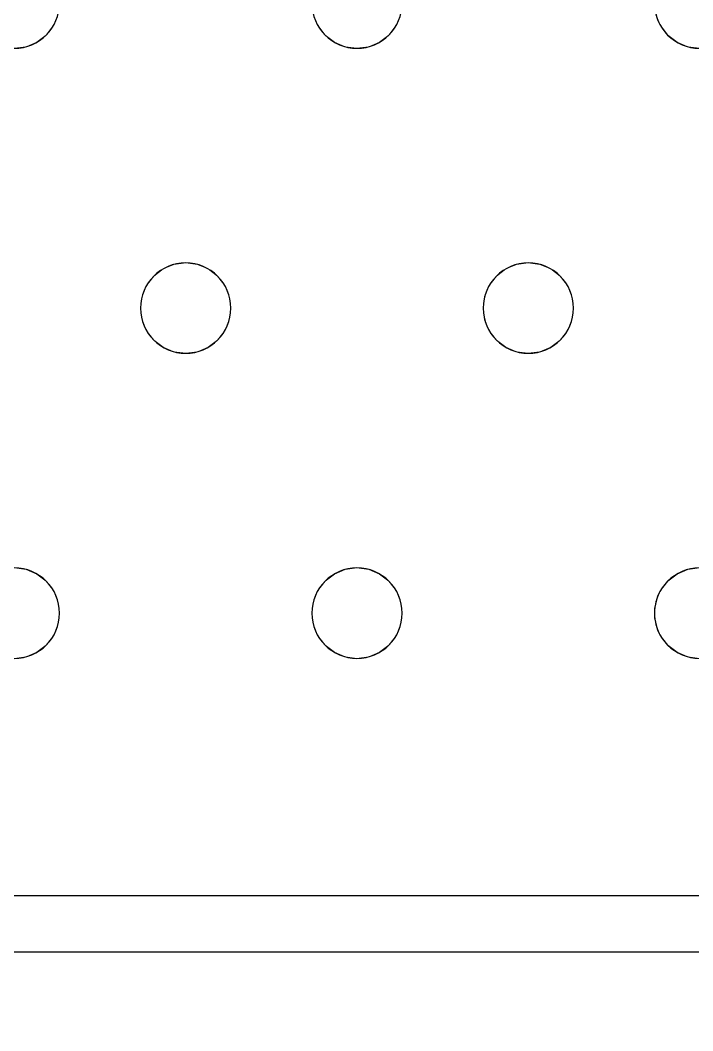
# Model space of a CAD drawing. Header units: millimetres. Extents: x -1 to 1601, y -701 to 1.
# Drawn here: x 896.6 to 956.2, y -405 to -315.5 of the extents above; entities that cross this region are included whole.
import ezdxf

# ---------------------------------------------------------------- set-up
doc = ezdxf.new("R2010")
doc.units = ezdxf.units.MM
doc.layers.add('IQ_200_3D', color=1, linetype='Continuous')
doc.layers.add('IQ_204_2D', color=7, linetype='Continuous')

msp = doc.modelspace()

# ---------------------------------------------------------------- linework, layer by layer
at = {"layer": 'IQ_200_3D', "lineweight": 18}
for points, invisible_edges in [([(122.762, -68.034, 850), (1477.238, -68.034, 850), (1477.238, -397.966, 850), (122.762, -397.966, 850)], 10), ([(122.762, -68.034, 860), (122.762, -397.966, 860), (1477.238, -397.966, 860), (1477.238, -68.034, 860)], 5), ([(922.587, -315.035, 888), (899.582, -316, 888), (899.981, -315.035, 888), (922.451, -314, 888)], 5), ([(899.582, -316, 890), (899.981, -315.035, 890), (899.981, -315.035, 888), (899.582, -316, 888)], 10), ([(922.987, -316, 888), (899.582, -316, 888), (922.587, -315.035, 888)], 3), ([(899.582, -316, 890), (922.987, -316, 890), (922.587, -315.035, 890), (899.981, -315.035, 890)], 5), ([(922.587, -315.035, 890), (922.987, -316, 890), (922.987, -316, 888), (922.587, -315.035, 888)], 10), ([(929.915, -316, 890), (930.315, -315.035, 890), (930.315, -315.035, 888), (929.915, -316, 888)], 10), ([(952.921, -315.035, 888), (953.32, -316, 888), (929.915, -316, 888), (930.315, -315.035, 888)], 10), ([(953.32, -316, 890), (952.921, -315.035, 890), (929.915, -316, 890), (941.618, -337, 890)], 14), ([(929.915, -316, 890), (952.921, -315.035, 890), (930.315, -315.035, 890)], 3), ([(952.921, -315.035, 890), (953.32, -316, 890), (953.32, -316, 888), (952.921, -315.035, 888)], 10), ([(898.946, -316.828, 890), (899.582, -316, 890), (899.582, -316, 888), (898.946, -316.828, 888)], 10), ([(911.284, -337, 888), (898.946, -316.828, 888), (899.582, -316, 888), (922.987, -316, 888)], 13), ([(911.284, -337, 890), (899.582, -316, 890), (898.946, -316.828, 890), (910.249, -337.136, 890)], 5), ([(911.284, -337, 890), (923.622, -316.828, 890), (922.987, -316, 890), (899.582, -316, 890)], 13), ([(923.622, -316.828, 888), (912.32, -337.136, 888), (911.284, -337, 888), (922.987, -316, 888)], 5), ([(922.987, -316, 890), (923.622, -316.828, 890), (923.622, -316.828, 888), (922.987, -316, 888)], 10), ([(929.279, -316.828, 890), (929.915, -316, 890), (929.915, -316, 888), (929.279, -316.828, 888)], 10), ([(941.618, -337, 888), (929.279, -316.828, 888), (929.915, -316, 888), (953.32, -316, 888)], 13), ([(929.915, -316, 890), (929.279, -316.828, 890), (941.618, -337, 890)], 14), ([(941.618, -337, 888), (953.32, -316, 888), (953.956, -316.828, 888), (942.653, -337.136, 888)], 5), ([(953.956, -316.828, 890), (953.32, -316, 890), (941.618, -337, 890), (942.653, -337.136, 890)], 10), ([(953.32, -316, 890), (953.956, -316.828, 890), (953.956, -316.828, 888), (953.32, -316, 888)], 10), ([(897.153, -317.864, 890), (898.118, -317.464, 890), (898.118, -317.464, 888), (897.153, -317.864, 888)], 10), ([(909.284, -337.536, 888), (897.153, -317.864, 888), (898.118, -317.464, 888), (910.249, -337.136, 888)], 5), ([(898.118, -317.464, 890), (897.153, -317.864, 890), (909.284, -337.536, 890), (910.249, -337.136, 890)], 10), ([(898.118, -317.464, 890), (898.946, -316.828, 890), (898.946, -316.828, 888), (898.118, -317.464, 888)], 10), ([(910.249, -337.136, 888), (898.118, -317.464, 888), (898.946, -316.828, 888), (911.284, -337, 888)], 5), ([(898.118, -317.464, 890), (910.249, -337.136, 890), (898.946, -316.828, 890)], 3), ([(923.622, -316.828, 890), (911.284, -337, 890), (912.32, -337.136, 890)], 13), ([(924.451, -317.464, 888), (913.284, -337.536, 888), (912.32, -337.136, 888), (923.622, -316.828, 888)], 5), ([(924.451, -317.464, 890), (923.622, -316.828, 890), (912.32, -337.136, 890), (913.284, -337.536, 890)], 10), ([(913.284, -337.536, 888), (924.451, -317.464, 888), (925.416, -317.864, 888), (914.113, -338.172, 888)], 5), ([(925.416, -317.864, 890), (924.451, -317.464, 890), (913.284, -337.536, 890), (914.113, -338.172, 890)], 10), ([(923.622, -316.828, 890), (924.451, -317.464, 890), (924.451, -317.464, 888), (923.622, -316.828, 888)], 10), ([(924.451, -317.464, 890), (925.416, -317.864, 890), (925.416, -317.864, 888), (924.451, -317.464, 888)], 10), ([(927.486, -317.864, 890), (928.451, -317.464, 890), (928.451, -317.464, 888), (927.486, -317.864, 888)], 10), ([(927.486, -317.864, 888), (928.451, -317.464, 888), (939.618, -337.536, 888), (938.789, -338.172, 888)], 10), ([(928.451, -317.464, 890), (927.486, -317.864, 890), (939.618, -337.536, 890), (940.582, -337.136, 890)], 10), ([(928.451, -317.464, 890), (929.279, -316.828, 890), (929.279, -316.828, 888), (928.451, -317.464, 888)], 10), ([(940.582, -337.136, 888), (928.451, -317.464, 888), (929.279, -316.828, 888), (941.618, -337, 888)], 5), ([(929.279, -316.828, 890), (928.451, -317.464, 890), (940.582, -337.136, 890), (941.618, -337, 890)], 10), ([(928.451, -317.464, 888), (940.582, -337.136, 888), (939.618, -337.536, 888)], 13), ([(954.784, -317.464, 888), (943.618, -337.536, 888), (942.653, -337.136, 888), (953.956, -316.828, 888)], 5), ([(954.784, -317.464, 890), (953.956, -316.828, 890), (942.653, -337.136, 890), (943.618, -337.536, 890)], 10), ([(955.749, -317.864, 888), (943.618, -337.536, 888), (954.784, -317.464, 888)], 3), ([(955.749, -317.864, 890), (954.784, -317.464, 890), (943.618, -337.536, 890), (944.446, -338.172, 890)], 10), ([(953.956, -316.828, 890), (954.784, -317.464, 890), (954.784, -317.464, 888), (953.956, -316.828, 888)], 10), ([(954.784, -317.464, 890), (955.749, -317.864, 890), (955.749, -317.864, 888), (954.784, -317.464, 888)], 10), ([(884.415, -339, 888), (883.779, -338.172, 888), (896.118, -318, 888), (907.82, -339, 888)], 14), ([(907.82, -339, 890), (896.118, -318, 890), (884.415, -339, 890)], 15), ([(897.153, -317.864, 888), (896.118, -318, 888), (896.118, -318, 890), (897.153, -317.864, 890)], 10), ([(896.118, -318, 888), (897.153, -317.864, 888), (908.456, -338.172, 888), (907.82, -339, 888)], 10), ([(908.456, -338.172, 890), (897.153, -317.864, 890), (896.118, -318, 890), (907.82, -339, 890)], 5), ([(909.284, -337.536, 888), (908.456, -338.172, 888), (897.153, -317.864, 888)], 14), ([(909.284, -337.536, 890), (897.153, -317.864, 890), (908.456, -338.172, 890)], 3), ([(914.113, -338.172, 888), (925.416, -317.864, 888), (926.451, -318, 888), (914.748, -339, 888)], 5), ([(926.451, -318, 890), (925.416, -317.864, 890), (914.113, -338.172, 890), (914.748, -339, 890)], 10), ([(938.153, -339, 888), (915.148, -339.965, 888), (914.748, -339, 888), (926.451, -318, 888)], 13), ([(938.153, -339, 890), (938.789, -338.172, 890), (926.451, -318, 890), (914.748, -339, 890)], 14), ([(926.451, -318, 888), (925.416, -317.864, 888), (925.416, -317.864, 890), (926.451, -318, 890)], 10), ([(927.486, -317.864, 888), (926.451, -318, 888), (926.451, -318, 890), (927.486, -317.864, 890)], 10), ([(926.451, -318, 888), (927.486, -317.864, 888), (938.789, -338.172, 888), (938.153, -339, 888)], 10), ([(927.486, -317.864, 890), (926.451, -318, 890), (938.789, -338.172, 890), (939.618, -337.536, 890)], 10), ([(944.446, -338.172, 888), (943.618, -337.536, 888), (955.749, -317.864, 888), (956.784, -318, 888)], 10), ([(956.784, -318, 890), (955.749, -317.864, 890), (944.446, -338.172, 890)], 14), ([(945.082, -339, 888), (944.446, -338.172, 888), (956.784, -318, 888), (968.487, -339, 888)], 14), ([(945.082, -339, 890), (968.487, -339, 890), (956.784, -318, 890), (944.446, -338.172, 890)], 7), ([(956.784, -318, 888), (955.749, -317.864, 888), (955.749, -317.864, 890), (956.784, -318, 890)], 10), ([(910.249, -337.136, 890), (909.284, -337.536, 890), (909.284, -337.536, 888), (910.249, -337.136, 888)], 10), ([(910.249, -337.136, 888), (911.284, -337, 888), (911.284, -337, 890), (910.249, -337.136, 890)], 10), ([(911.284, -337, 888), (912.32, -337.136, 888), (912.32, -337.136, 890), (911.284, -337, 890)], 10), ([(913.284, -337.536, 890), (912.32, -337.136, 890), (912.32, -337.136, 888), (913.284, -337.536, 888)], 10), ([(940.582, -337.136, 890), (939.618, -337.536, 890), (939.618, -337.536, 888), (940.582, -337.136, 888)], 10), ([(940.582, -337.136, 888), (941.618, -337, 888), (941.618, -337, 890), (940.582, -337.136, 890)], 10), ([(941.618, -337, 888), (942.653, -337.136, 888), (942.653, -337.136, 890), (941.618, -337, 890)], 10), ([(943.618, -337.536, 890), (942.653, -337.136, 890), (942.653, -337.136, 888), (943.618, -337.536, 888)], 10), ([(909.284, -337.536, 890), (908.456, -338.172, 890), (908.456, -338.172, 888), (909.284, -337.536, 888)], 10), ([(914.113, -338.172, 890), (913.284, -337.536, 890), (913.284, -337.536, 888), (914.113, -338.172, 888)], 10), ([(939.618, -337.536, 890), (938.789, -338.172, 890), (938.789, -338.172, 888), (939.618, -337.536, 888)], 10), ([(944.446, -338.172, 890), (943.618, -337.536, 890), (943.618, -337.536, 888), (944.446, -338.172, 888)], 10), ([(907.82, -339, 888), (884.815, -339.965, 888), (884.415, -339, 888)], 13), ([(884.815, -339.965, 890), (907.421, -339.965, 890), (907.82, -339, 890), (884.415, -339, 890)], 5), ([(907.421, -339.965, 888), (884.951, -341, 888), (884.815, -339.965, 888), (907.82, -339, 888)], 5), ([(907.82, -339, 890), (907.421, -339.965, 890), (907.421, -339.965, 888), (907.82, -339, 888)], 10), ([(908.456, -338.172, 890), (907.82, -339, 890), (907.82, -339, 888), (908.456, -338.172, 888)], 10), ([(914.748, -339, 890), (914.113, -338.172, 890), (914.113, -338.172, 888), (914.748, -339, 888)], 10), ([(915.148, -339.965, 890), (914.748, -339, 890), (914.748, -339, 888), (915.148, -339.965, 888)], 10), ([(915.148, -339.965, 890), (937.754, -339.965, 890), (938.153, -339, 890), (914.748, -339, 890)], 5), ([(915.148, -339.965, 888), (938.153, -339, 888), (937.754, -339.965, 888), (915.284, -341, 888)], 5), ([(938.153, -339, 890), (937.754, -339.965, 890), (937.754, -339.965, 888), (938.153, -339, 888)], 10), ([(938.789, -338.172, 890), (938.153, -339, 890), (938.153, -339, 888), (938.789, -338.172, 888)], 10), ([(945.082, -339, 890), (944.446, -338.172, 890), (944.446, -338.172, 888), (945.082, -339, 888)], 10), ([(945.481, -339.965, 890), (945.082, -339, 890), (945.082, -339, 888), (945.481, -339.965, 888)], 10), ([(945.481, -339.965, 888), (945.082, -339, 888), (968.487, -339, 888), (968.087, -339.965, 888)], 10), ([(945.481, -339.965, 890), (968.087, -339.965, 890), (968.487, -339, 890), (945.082, -339, 890)], 5), ([(884.951, -341, 888), (907.421, -339.965, 888), (907.284, -341, 888), (884.815, -342.035, 888)], 5), ([(907.421, -339.965, 890), (884.815, -339.965, 890), (884.951, -341, 890)], 13), ([(884.951, -341, 890), (884.815, -342.035, 890), (907.284, -341, 890), (907.421, -339.965, 890)], 10), ([(907.421, -339.965, 890), (907.284, -341, 890), (907.284, -341, 888), (907.421, -339.965, 888)], 8), ([(915.284, -341, 890), (915.148, -339.965, 890), (915.148, -339.965, 888), (915.284, -341, 888)], 2), ([(937.618, -341, 888), (915.148, -342.035, 888), (915.284, -341, 888), (937.754, -339.965, 888)], 5), ([(937.754, -339.965, 890), (915.148, -339.965, 890), (915.284, -341, 890)], 13), ([(915.284, -341, 890), (915.148, -342.035, 890), (937.618, -341, 890), (937.754, -339.965, 890)], 10), ([(937.754, -339.965, 890), (937.618, -341, 890), (937.618, -341, 888), (937.754, -339.965, 888)], 8), ([(945.618, -341, 890), (945.481, -339.965, 890), (945.481, -339.965, 888), (945.618, -341, 888)], 2), ([(945.618, -341, 888), (945.481, -339.965, 888), (968.087, -339.965, 888), (967.951, -341, 888)], 10), ([(945.618, -341, 890), (967.951, -341, 890), (968.087, -339.965, 890), (945.481, -339.965, 890)], 5), ([(907.421, -342.035, 888), (884.415, -343, 888), (884.815, -342.035, 888), (907.284, -341, 888)], 5), ([(907.421, -342.035, 890), (907.284, -341, 890), (884.815, -342.035, 890), (884.415, -343, 890)], 10), ([(907.284, -341, 890), (907.421, -342.035, 890), (907.421, -342.035, 888), (907.284, -341, 888)], 2), ([(937.754, -342.035, 888), (914.748, -343, 888), (915.148, -342.035, 888), (937.618, -341, 888)], 5), ([(937.754, -342.035, 890), (937.618, -341, 890), (915.148, -342.035, 890), (914.748, -343, 890)], 10), ([(915.148, -342.035, 890), (915.284, -341, 890), (915.284, -341, 888), (915.148, -342.035, 888)], 8), ([(937.618, -341, 890), (937.754, -342.035, 890), (937.754, -342.035, 888), (937.618, -341, 888)], 2), ([(945.481, -342.035, 890), (945.618, -341, 890), (945.618, -341, 888), (945.481, -342.035, 888)], 8), ([(945.481, -342.035, 888), (945.618, -341, 888), (967.951, -341, 888), (968.087, -342.035, 888)], 10), ([(945.481, -342.035, 890), (968.087, -342.035, 890), (967.951, -341, 890), (945.618, -341, 890)], 5), ([(907.82, -343, 888), (896.118, -364, 888), (884.415, -343, 888), (907.421, -342.035, 888)], 7), ([(907.82, -343, 890), (907.421, -342.035, 890), (884.415, -343, 890), (896.118, -364, 890)], 14), ([(907.421, -342.035, 890), (907.82, -343, 890), (907.82, -343, 888), (907.421, -342.035, 888)], 10), ([(914.748, -343, 890), (915.148, -342.035, 890), (915.148, -342.035, 888), (914.748, -343, 888)], 10), ([(914.748, -343, 888), (937.754, -342.035, 888), (938.153, -343, 888), (926.451, -364, 888)], 13), ([(938.153, -343, 890), (937.754, -342.035, 890), (914.748, -343, 890), (926.451, -364, 890)], 14), ([(937.754, -342.035, 890), (938.153, -343, 890), (938.153, -343, 888), (937.754, -342.035, 888)], 10), ([(945.082, -343, 890), (945.481, -342.035, 890), (945.481, -342.035, 888), (945.082, -343, 888)], 10), ([(945.082, -343, 888), (945.481, -342.035, 888), (968.087, -342.035, 888), (968.487, -343, 888)], 10), ([(945.082, -343, 890), (968.487, -343, 890), (968.087, -342.035, 890), (945.481, -342.035, 890)], 5), ([(896.118, -364, 888), (907.82, -343, 888), (908.456, -343.828, 888), (897.153, -364.136, 888)], 5), ([(908.456, -343.828, 890), (907.82, -343, 890), (896.118, -364, 890), (897.153, -364.136, 890)], 10), ([(907.82, -343, 890), (908.456, -343.828, 890), (908.456, -343.828, 888), (907.82, -343, 888)], 10), ([(914.113, -343.828, 890), (914.748, -343, 890), (914.748, -343, 888), (914.113, -343.828, 888)], 10), ([(914.748, -343, 888), (926.451, -364, 888), (914.113, -343.828, 888)], 3), ([(914.113, -343.828, 890), (926.451, -364, 890), (914.748, -343, 890)], 3), ([(938.153, -343, 888), (938.789, -343.828, 888), (926.451, -364, 888)], 14), ([(938.789, -343.828, 890), (938.153, -343, 890), (926.451, -364, 890)], 14), ([(938.153, -343, 890), (938.789, -343.828, 890), (938.789, -343.828, 888), (938.153, -343, 888)], 10), ([(944.446, -343.828, 890), (945.082, -343, 890), (945.082, -343, 888), (944.446, -343.828, 888)], 10), ([(945.082, -343, 888), (968.487, -343, 888), (956.784, -364, 888), (944.446, -343.828, 888)], 7), ([(956.784, -364, 890), (968.487, -343, 890), (945.082, -343, 890), (944.446, -343.828, 890)], 11), ([(897.153, -364.136, 888), (908.456, -343.828, 888), (909.284, -344.464, 888)], 13), ([(909.284, -344.464, 890), (908.456, -343.828, 890), (897.153, -364.136, 890), (898.118, -364.536, 890)], 10), ([(908.456, -343.828, 890), (909.284, -344.464, 890), (909.284, -344.464, 888), (908.456, -343.828, 888)], 10), ([(913.284, -344.464, 890), (914.113, -343.828, 890), (914.113, -343.828, 888), (913.284, -344.464, 888)], 10), ([(914.113, -343.828, 888), (926.451, -364, 888), (925.416, -364.136, 888), (913.284, -344.464, 888)], 5), ([(925.416, -364.136, 890), (926.451, -364, 890), (914.113, -343.828, 890), (913.284, -344.464, 890)], 10), ([(927.486, -364.136, 888), (926.451, -364, 888), (938.789, -343.828, 888), (939.618, -344.464, 888)], 10), ([(927.486, -364.136, 890), (939.618, -344.464, 890), (938.789, -343.828, 890), (926.451, -364, 890)], 5), ([(938.789, -343.828, 890), (939.618, -344.464, 890), (939.618, -344.464, 888), (938.789, -343.828, 888)], 10), ([(943.618, -344.464, 890), (944.446, -343.828, 890), (944.446, -343.828, 888), (943.618, -344.464, 888)], 10), ([(943.618, -344.464, 888), (944.446, -343.828, 888), (955.749, -364.136, 888), (954.784, -364.536, 888)], 10), ([(944.446, -343.828, 890), (943.618, -344.464, 890), (955.749, -364.136, 890), (956.784, -364, 890)], 10), ([(944.446, -343.828, 888), (956.784, -364, 888), (955.749, -364.136, 888)], 13), ([(909.284, -344.464, 888), (910.249, -344.864, 888), (898.118, -364.536, 888), (897.153, -364.136, 888)], 10), ([(910.249, -344.864, 890), (909.284, -344.464, 890), (898.118, -364.536, 890), (898.946, -365.172, 890)], 10), ([(910.249, -344.864, 888), (911.284, -345, 888), (898.946, -365.172, 888), (898.118, -364.536, 888)], 10), ([(911.284, -345, 890), (910.249, -344.864, 890), (898.946, -365.172, 890), (899.582, -366, 890)], 10), ([(899.582, -366, 888), (898.946, -365.172, 888), (911.284, -345, 888), (922.987, -366, 888)], 14), ([(899.582, -366, 890), (922.987, -366, 890), (911.284, -345, 890)], 15), ([(909.284, -344.464, 890), (910.249, -344.864, 890), (910.249, -344.864, 888), (909.284, -344.464, 888)], 10), ([(911.284, -345, 888), (910.249, -344.864, 888), (910.249, -344.864, 890), (911.284, -345, 890)], 10), ([(912.32, -344.864, 888), (911.284, -345, 888), (911.284, -345, 890), (912.32, -344.864, 890)], 10), ([(923.622, -365.172, 888), (922.987, -366, 888), (911.284, -345, 888), (912.32, -344.864, 888)], 10), ([(911.284, -345, 890), (922.987, -366, 890), (923.622, -365.172, 890), (912.32, -344.864, 890)], 5), ([(912.32, -344.864, 890), (913.284, -344.464, 890), (913.284, -344.464, 888), (912.32, -344.864, 888)], 10), ([(924.451, -364.536, 888), (912.32, -344.864, 888), (913.284, -344.464, 888), (925.416, -364.136, 888)], 5), ([(924.451, -364.536, 890), (925.416, -364.136, 890), (913.284, -344.464, 890), (912.32, -344.864, 890)], 10), ([(924.451, -364.536, 888), (923.622, -365.172, 888), (912.32, -344.864, 888)], 14), ([(923.622, -365.172, 890), (924.451, -364.536, 890), (912.32, -344.864, 890)], 14), ([(928.451, -364.536, 888), (927.486, -364.136, 888), (939.618, -344.464, 888), (940.582, -344.864, 888)], 10), ([(928.451, -364.536, 890), (940.582, -344.864, 890), (939.618, -344.464, 890), (927.486, -364.136, 890)], 5), ([(929.279, -365.172, 888), (928.451, -364.536, 888), (940.582, -344.864, 888), (941.618, -345, 888)], 10), ([(929.279, -365.172, 890), (940.582, -344.864, 890), (928.451, -364.536, 890)], 3), ([(941.618, -345, 890), (940.582, -344.864, 890), (929.279, -365.172, 890), (929.915, -366, 890)], 10), ([(941.618, -345, 888), (953.32, -366, 888), (929.915, -366, 888), (929.279, -365.172, 888)], 11), ([(953.32, -366, 890), (953.956, -365.172, 890), (941.618, -345, 890), (929.915, -366, 890)], 14), ([(939.618, -344.464, 890), (940.582, -344.864, 890), (940.582, -344.864, 888), (939.618, -344.464, 888)], 10), ([(941.618, -345, 888), (940.582, -344.864, 888), (940.582, -344.864, 890), (941.618, -345, 890)], 10), ([(942.653, -344.864, 888), (941.618, -345, 888), (941.618, -345, 890), (942.653, -344.864, 890)], 10), ([(941.618, -345, 888), (942.653, -344.864, 888), (953.956, -365.172, 888), (953.32, -366, 888)], 10), ([(942.653, -344.864, 890), (941.618, -345, 890), (953.956, -365.172, 890), (954.784, -364.536, 890)], 10), ([(942.653, -344.864, 890), (943.618, -344.464, 890), (943.618, -344.464, 888), (942.653, -344.864, 888)], 10), ([(942.653, -344.864, 888), (943.618, -344.464, 888), (954.784, -364.536, 888), (953.956, -365.172, 888)], 10), ([(954.784, -364.536, 890), (955.749, -364.136, 890), (943.618, -344.464, 890), (942.653, -344.864, 890)], 10), ([(896.118, -364, 888), (897.153, -364.136, 888), (897.153, -364.136, 890), (896.118, -364, 890)], 10), ([(925.416, -364.136, 888), (926.451, -364, 888), (926.451, -364, 890), (925.416, -364.136, 890)], 10), ([(926.451, -364, 888), (927.486, -364.136, 888), (927.486, -364.136, 890), (926.451, -364, 890)], 10), ([(955.749, -364.136, 888), (956.784, -364, 888), (956.784, -364, 890), (955.749, -364.136, 890)], 10), ([(898.118, -364.536, 890), (897.153, -364.136, 890), (897.153, -364.136, 888), (898.118, -364.536, 888)], 10), ([(898.946, -365.172, 890), (898.118, -364.536, 890), (898.118, -364.536, 888), (898.946, -365.172, 888)], 10), ([(924.451, -364.536, 890), (923.622, -365.172, 890), (923.622, -365.172, 888), (924.451, -364.536, 888)], 10), ([(925.416, -364.136, 890), (924.451, -364.536, 890), (924.451, -364.536, 888), (925.416, -364.136, 888)], 10), ([(928.451, -364.536, 890), (927.486, -364.136, 890), (927.486, -364.136, 888), (928.451, -364.536, 888)], 10), ([(929.279, -365.172, 890), (928.451, -364.536, 890), (928.451, -364.536, 888), (929.279, -365.172, 888)], 10), ([(954.784, -364.536, 890), (953.956, -365.172, 890), (953.956, -365.172, 888), (954.784, -364.536, 888)], 10), ([(955.749, -364.136, 890), (954.784, -364.536, 890), (954.784, -364.536, 888), (955.749, -364.136, 888)], 10), ([(899.582, -366, 890), (898.946, -365.172, 890), (898.946, -365.172, 888), (899.582, -366, 888)], 10), ([(923.622, -365.172, 890), (922.987, -366, 890), (922.987, -366, 888), (923.622, -365.172, 888)], 10), ([(929.915, -366, 890), (929.279, -365.172, 890), (929.279, -365.172, 888), (929.915, -366, 888)], 10), ([(953.956, -365.172, 890), (953.32, -366, 890), (953.32, -366, 888), (953.956, -365.172, 888)], 10), ([(899.981, -366.965, 890), (899.582, -366, 890), (899.582, -366, 888), (899.981, -366.965, 888)], 10), ([(899.981, -366.965, 888), (899.582, -366, 888), (922.987, -366, 888), (922.587, -366.965, 888)], 10), ([(899.981, -366.965, 890), (922.587, -366.965, 890), (922.987, -366, 890), (899.582, -366, 890)], 5), ([(922.987, -366, 890), (922.587, -366.965, 890), (922.587, -366.965, 888), (922.987, -366, 888)], 10), ([(930.315, -366.965, 890), (929.915, -366, 890), (929.915, -366, 888), (930.315, -366.965, 888)], 10), ([(953.32, -366, 888), (952.921, -366.965, 888), (930.315, -366.965, 888), (929.915, -366, 888)], 10), ([(930.315, -366.965, 890), (952.921, -366.965, 890), (953.32, -366, 890), (929.915, -366, 890)], 5), ([(953.32, -366, 890), (952.921, -366.965, 890), (952.921, -366.965, 888), (953.32, -366, 888)], 10), ([(900.118, -368, 890), (899.981, -366.965, 890), (899.981, -366.965, 888), (900.118, -368, 888)], 2), ([(922.587, -366.965, 888), (900.118, -368, 888), (899.981, -366.965, 888)], 13), ([(922.451, -368, 888), (899.981, -369.035, 888), (900.118, -368, 888), (922.587, -366.965, 888)], 5), ([(900.118, -368, 890), (922.451, -368, 890), (922.587, -366.965, 890), (899.981, -366.965, 890)], 5), ([(922.587, -366.965, 890), (922.451, -368, 890), (922.451, -368, 888), (922.587, -366.965, 888)], 8), ([(930.451, -368, 890), (930.315, -366.965, 890), (930.315, -366.965, 888), (930.451, -368, 888)], 2), ([(930.451, -368, 888), (930.315, -366.965, 888), (952.921, -366.965, 888), (952.784, -368, 888)], 10), ([(930.451, -368, 890), (952.784, -368, 890), (952.921, -366.965, 890), (930.315, -366.965, 890)], 5), ([(952.921, -366.965, 890), (952.784, -368, 890), (952.784, -368, 888), (952.921, -366.965, 888)], 8), ([(899.981, -369.035, 890), (900.118, -368, 890), (900.118, -368, 888), (899.981, -369.035, 888)], 8), ([(922.587, -369.035, 888), (899.981, -369.035, 888), (922.451, -368, 888)], 3), ([(899.981, -369.035, 890), (922.587, -369.035, 890), (922.451, -368, 890), (900.118, -368, 890)], 5), ([(922.451, -368, 890), (922.587, -369.035, 890), (922.587, -369.035, 888), (922.451, -368, 888)], 2), ([(930.315, -369.035, 890), (930.451, -368, 890), (930.451, -368, 888), (930.315, -369.035, 888)], 8), ([(930.315, -369.035, 888), (930.451, -368, 888), (952.784, -368, 888), (952.921, -369.035, 888)], 10), ([(952.784, -368, 890), (930.451, -368, 890), (930.315, -369.035, 890), (952.921, -369.035, 890)], 5), ([(952.784, -368, 890), (952.921, -369.035, 890), (952.921, -369.035, 888), (952.784, -368, 888)], 2), ([(899.582, -370, 890), (899.981, -369.035, 890), (899.981, -369.035, 888), (899.582, -370, 888)], 10), ([(899.582, -370, 888), (899.981, -369.035, 888), (922.587, -369.035, 888), (922.987, -370, 888)], 10), ([(899.582, -370, 890), (922.987, -370, 890), (922.587, -369.035, 890), (899.981, -369.035, 890)], 5), ([(922.587, -369.035, 890), (922.987, -370, 890), (922.987, -370, 888), (922.587, -369.035, 888)], 10), ([(929.915, -370, 890), (930.315, -369.035, 890), (930.315, -369.035, 888), (929.915, -370, 888)], 10), ([(952.921, -369.035, 888), (953.32, -370, 888), (929.915, -370, 888), (930.315, -369.035, 888)], 10), ([(929.915, -370, 890), (953.32, -370, 890), (952.921, -369.035, 890), (930.315, -369.035, 890)], 5), ([(952.921, -369.035, 890), (953.32, -370, 890), (953.32, -370, 888), (952.921, -369.035, 888)], 10), ([(923.622, -370.828, 890), (922.987, -370, 890), (898.946, -370.828, 890), (898.118, -371.464, 890)], 10), ([(898.946, -370.828, 890), (899.582, -370, 890), (899.582, -370, 888), (898.946, -370.828, 888)], 10), ([(898.946, -370.828, 888), (899.582, -370, 888), (922.987, -370, 888), (923.622, -370.828, 888)], 10), ([(899.582, -370, 890), (898.946, -370.828, 890), (922.987, -370, 890)], 14), ([(922.987, -370, 890), (923.622, -370.828, 890), (923.622, -370.828, 888), (922.987, -370, 888)], 10), ([(953.956, -370.828, 888), (928.451, -371.464, 888), (929.279, -370.828, 888), (953.32, -370, 888)], 5), ([(953.956, -370.828, 890), (953.32, -370, 890), (929.279, -370.828, 890), (928.451, -371.464, 890)], 10), ([(929.279, -370.828, 890), (929.915, -370, 890), (929.915, -370, 888), (929.279, -370.828, 888)], 10), ([(929.915, -370, 888), (953.32, -370, 888), (929.279, -370.828, 888)], 3), ([(929.915, -370, 890), (929.279, -370.828, 890), (953.32, -370, 890)], 14), ([(953.32, -370, 890), (953.956, -370.828, 890), (953.956, -370.828, 888), (953.32, -370, 888)], 10), ([(924.451, -371.464, 890), (923.622, -370.828, 890), (898.118, -371.464, 890), (897.153, -371.864, 890)], 10), ([(898.118, -371.464, 890), (898.946, -370.828, 890), (898.946, -370.828, 888), (898.118, -371.464, 888)], 10), ([(898.118, -371.464, 888), (898.946, -370.828, 888), (923.622, -370.828, 888), (924.451, -371.464, 888)], 10), ([(923.622, -370.828, 890), (924.451, -371.464, 890), (924.451, -371.464, 888), (923.622, -370.828, 888)], 10), ([(954.784, -371.464, 888), (927.486, -371.864, 888), (928.451, -371.464, 888), (953.956, -370.828, 888)], 5), ([(954.784, -371.464, 890), (953.956, -370.828, 890), (928.451, -371.464, 890), (927.486, -371.864, 890)], 10), ([(928.451, -371.464, 890), (929.279, -370.828, 890), (929.279, -370.828, 888), (928.451, -371.464, 888)], 10), ([(953.956, -370.828, 890), (954.784, -371.464, 890), (954.784, -371.464, 888), (953.956, -370.828, 888)], 10), ([(926.451, -372, 888), (955.749, -371.864, 888), (956.784, -372, 888), (810.251, -393, 888)], 13), ([(1078.118, -372, 888), (1107.416, -371.864, 888), (1108.451, -372, 888), (810.251, -393, 888)], 13), ([(1108.451, -372, 890), (1107.416, -371.864, 890), (1078.118, -372, 890), (810.251, -393, 890)], 14), ([(926.451, -372, 890), (925.416, -371.864, 890), (896.118, -372, 890), (810.251, -393, 890)], 14), ([(956.784, -372, 890), (955.749, -371.864, 890), (926.451, -372, 890), (810.251, -393, 890)], 14), ([(896.118, -372, 888), (926.451, -372, 888), (810.251, -393, 888), (865.784, -372, 888)], 15), ([(810.251, -393, 888), (956.784, -372, 888), (987.118, -372, 888), (1017.451, -372, 888)], 15), ([(1047.784, -372, 888), (1078.118, -372, 888), (810.251, -393, 888), (1017.451, -372, 888)], 15), ([(1138.784, -372, 888), (1475.251, -393, 888), (810.251, -393, 888), (1108.451, -372, 888)], 13), ([(810.251, -393, 890), (1475.251, -393, 890), (1138.784, -372, 890), (1108.451, -372, 890)], 14), ([(810.251, -393, 890), (1078.118, -372, 890), (1047.784, -372, 890), (1017.451, -372, 890)], 15), ([(987.118, -372, 890), (956.784, -372, 890), (810.251, -393, 890), (1017.451, -372, 890)], 15), ([(925.416, -371.864, 890), (924.451, -371.464, 890), (897.153, -371.864, 890), (896.118, -372, 890)], 10), ([(897.153, -371.864, 888), (896.118, -372, 888), (896.118, -372, 890), (897.153, -371.864, 890)], 10), ([(896.118, -372, 888), (897.153, -371.864, 888), (925.416, -371.864, 888), (926.451, -372, 888)], 10), ([(897.153, -371.864, 890), (898.118, -371.464, 890), (898.118, -371.464, 888), (897.153, -371.864, 888)], 10), ([(897.153, -371.864, 888), (898.118, -371.464, 888), (924.451, -371.464, 888), (925.416, -371.864, 888)], 10), ([(924.451, -371.464, 890), (925.416, -371.864, 890), (925.416, -371.864, 888), (924.451, -371.464, 888)], 10), ([(926.451, -372, 888), (925.416, -371.864, 888), (925.416, -371.864, 890), (926.451, -372, 890)], 10), ([(955.749, -371.864, 888), (926.451, -372, 888), (927.486, -371.864, 888), (954.784, -371.464, 888)], 5), ([(955.749, -371.864, 890), (954.784, -371.464, 890), (927.486, -371.864, 890), (926.451, -372, 890)], 10), ([(927.486, -371.864, 888), (926.451, -372, 888), (926.451, -372, 890), (927.486, -371.864, 890)], 10), ([(927.486, -371.864, 890), (928.451, -371.464, 890), (928.451, -371.464, 888), (927.486, -371.864, 888)], 10), ([(954.784, -371.464, 890), (955.749, -371.864, 890), (955.749, -371.864, 888), (954.784, -371.464, 888)], 10), ([(956.784, -372, 888), (955.749, -371.864, 888), (955.749, -371.864, 890), (956.784, -372, 890)], 10)]:
    msp.add_3dface(points, dxfattribs=dict(at, invisible_edges=invisible_edges))
for points in [[(810.251, -393, 890), (810.251, -393, 888), (1475.251, -393, 888), (1475.251, -393, 890)], [(1477.238, -397.966, 850), (1477.238, -397.966, 860), (122.762, -397.966, 860), (122.762, -397.966, 850)]]:
    msp.add_3dface(points, dxfattribs=at)
at = {"layer": 'IQ_204_2D'}
for p, q in [((810.251, -393), (1475.251, -393)), ((122.762, -397.966), (1477.238, -397.966))]:
    msp.add_line(p, q, dxfattribs=at)
for centre, start, end in [((896.118, -314), 180, 360), ((926.451, -314), 180, 360), ((956.784, -314), 180, 360), ((911.284, -341), 0, 180), ((941.618, -341), 360, 180), ((911.284, -341), 180, 360), ((941.618, -341), 180, 360), ((896.118, -368), 360, 180), ((926.451, -368), 0, 180), ((956.784, -368), 360, 180), ((896.118, -368), 180, 360), ((926.451, -368), 180, 360), ((956.784, -368), 180, 360)]:
    msp.add_arc(centre, 4, start, end, dxfattribs=at)

# ---------------------------------------------------------------- meshes
at = {"layer": 'IQ_200_3D', "lineweight": 18}
mesh = msp.add_polyface(dxfattribs=at)
corners = [(1600, 0, 850), (1600, -700, 850), (0, -700, 850), (0, 0, 850), (1210.5, -594, 850), (1211.556, -602.023, 850), (1214.653, -609.5, 850), (1219.58, -615.92, 850), (1226, -620.847, 850), (1233.477, -623.944, 850), (1241.5, -625, 850), (1459.5, -625, 850), (1467.523, -623.944, 850), (1475, -620.847, 850), (1481.42, -615.92, 850), (1486.347, -609.5, 850), (1489.444, -602.023, 850), (1490.5, -594, 850), (1490.5, -476, 850), (1489.444, -467.977, 850), (1486.347, -460.5, 850), (1481.42, -454.08, 850), (1475, -449.153, 850), (1467.523, -446.056, 850), (1459.5, -445, 850), (1241.5, -445, 850), (1233.477, -446.056, 850), (1226, -449.153, 850), (1219.58, -454.08, 850), (1214.653, -460.5, 850), (1211.556, -467.977, 850), (1210.5, -476, 850), (1477.5, -68.034, 850), (122.5, -68.034, 850), (110.412, -69.625, 850), (99.148, -74.291, 850), (89.475, -81.713, 850), (82.053, -91.386, 850), (77.388, -102.65, 850), (75.796, -114.738, 850), (75.796, -351.262, 850), (77.388, -363.35, 850), (82.053, -374.614, 850), (89.475, -384.287, 850), (99.148, -391.709, 850), (110.412, -396.375, 850), (122.5, -397.966, 850), (1477.5, -397.966, 850), (1489.588, -396.375, 850), (1500.852, -391.709, 850), (1510.525, -384.287, 850), (1517.947, -374.614, 850), (1522.612, -363.35, 850), (1524.204, -351.262, 850), (1524.204, -114.738, 850), (1522.612, -102.65, 850), (1517.947, -91.386, 850), (1510.525, -81.713, 850), (1500.852, -74.291, 850), (1489.588, -69.625, 850)]
mesh.append_faces([[corners[k] for k in face] for face in [(37, 3, 36), (35, 3, 34), (4, 46, 31), (31, 46, 30), (55, 0, 54), (16, 1, 15), (14, 1, 13), (21, 49, 20), (11, 1, 10)]], dxfattribs={"vtx0": -1, "vtx1": -1})
mesh.append_faces([[corners[k] for k in face] for face in [(3, 37, 38), (3, 38, 39), (3, 39, 40, 2), (2, 40, 41), (46, 4, 5), (2, 6, 7), (46, 29, 30), (46, 28, 29), (26, 46, 47, 25), (46, 26, 27), (0, 59, 32, 3), (20, 49, 50, 19), (47, 24, 25), (0, 55, 56), (1, 52, 53), (19, 50, 51, 18), (1, 16, 17)]], dxfattribs={"vtx0": -1, "vtx2": -1})
mesh.append_faces([[corners[k] for k in face] for face in [(2, 45, 46, 5), (1, 17, 18, 51)]], dxfattribs={"vtx0": -1, "vtx2": -1, "vtx3": -1})
mesh.append_faces([[corners[k] for k in face] for face in [(41, 42, 2), (35, 36, 3), (33, 34, 3, 32), (43, 44, 2), (44, 45, 2), (42, 43, 2), (5, 6, 2), (27, 28, 46), (7, 8, 2), (8, 9, 2), (58, 59, 0), (56, 57, 0), (57, 58, 0), (51, 52, 1), (23, 24, 47), (11, 12, 1), (12, 13, 1), (14, 15, 1)]], dxfattribs={"vtx1": -1, "vtx2": -1})
mesh.append_faces([[corners[k] for k in face] for face in [(1, 2, 9, 10), (47, 48, 22, 23), (48, 49, 21, 22), (53, 54, 0, 1)]], dxfattribs={"vtx1": -1, "vtx3": -1})
mesh = msp.add_polyface(dxfattribs=at)
corners = [(1600, -700, 900), (1600, -23, 900), (0, -23, 900), (0, -700, 900), (90, -35.113, 900), (1510, -35.113, 900), (1529.382, -37.665, 900), (1547.443, -45.146, 900), (1562.953, -57.047, 900), (1574.854, -72.557, 900), (1582.335, -90.618, 900), (1584.887, -110, 900), (1584.887, -610, 900), (1582.335, -629.382, 900), (1574.854, -647.443, 900), (1562.953, -662.953, 900), (1547.443, -674.854, 900), (1529.382, -682.335, 900), (1510, -684.887, 900), (90, -684.887, 900), (70.618, -682.335, 900), (52.557, -674.854, 900), (37.047, -662.953, 900), (25.146, -647.443, 900), (17.665, -629.382, 900), (15.113, -610, 900), (15.113, -110, 900), (17.665, -90.618, 900), (25.146, -72.557, 900), (37.047, -57.047, 900), (52.557, -45.146, 900), (70.618, -37.665, 900)]
mesh.append_faces([[corners[k] for k in face] for face in [(9, 1, 8), (14, 0, 13), (31, 2, 30), (28, 2, 27), (21, 3, 20), (23, 3, 22)]], dxfattribs={"vtx0": -1, "vtx1": -1})
mesh.append_faces([[corners[k] for k in face] for face in [(1, 9, 10), (1, 11, 12, 0), (0, 14, 15), (0, 18, 19), (2, 28, 29), (3, 23, 24)]], dxfattribs={"vtx0": -1, "vtx2": -1})
mesh.append_faces([[corners[k] for k in face] for face in [(10, 11, 1), (5, 6, 1), (7, 8, 1), (6, 7, 1), (12, 13, 0), (15, 16, 0), (17, 18, 0), (16, 17, 0), (31, 4, 2), (29, 30, 2), (26, 27, 2), (21, 22, 3), (24, 25, 3)]], dxfattribs={"vtx1": -1, "vtx2": -1})
mesh.append_faces([[corners[k] for k in face] for face in [(4, 5, 1, 2), (25, 26, 2, 3), (19, 20, 3, 0)]], dxfattribs={"vtx1": -1, "vtx3": -1})
mesh = msp.add_polyface(dxfattribs=at)
corners = [(1510, -48.392, 890), (90, -48.392, 890), (66.424, -53.082, 890), (46.437, -66.437, 890), (33.082, -86.424, 890), (28.392, -110, 890), (28.392, -610, 890), (33.082, -633.576, 890), (46.437, -653.563, 890), (66.424, -666.918, 890), (90, -671.608, 890), (1510, -671.608, 890), (1533.576, -666.918, 890), (1553.563, -653.563, 890), (1566.918, -633.576, 890), (1571.608, -610, 890), (1571.608, -110, 890), (1566.918, -86.424, 890), (1553.563, -66.437, 890), (1533.576, -53.082, 890), (122.5, -418.034, 890), (1477.5, -418.034, 890), (1489.656, -419.634, 890), (1500.983, -424.326, 890), (1510.71, -431.79, 890), (1518.174, -441.517, 890), (1522.866, -452.844, 890), (1524.466, -465, 890), (1524.466, -605, 890), (1522.866, -617.156, 890), (1518.174, -628.483, 890), (1510.71, -638.21, 890), (1500.983, -645.674, 890), (1489.656, -650.366, 890), (1477.5, -651.966, 890), (122.5, -651.966, 890), (110.344, -650.366, 890), (99.017, -645.674, 890), (89.29, -638.21, 890), (81.826, -628.483, 890), (77.134, -617.156, 890), (75.534, -605, 890), (75.534, -465, 890), (77.134, -452.844, 890), (81.826, -441.517, 890), (89.29, -431.79, 890), (99.017, -424.326, 890), (110.344, -419.634, 890), (122.5, -68.034, 890), (1477.5, -68.034, 890), (1489.588, -69.625, 890), (1500.852, -74.291, 890), (1510.525, -81.713, 890), (1517.947, -91.386, 890), (1522.612, -102.65, 890), (1524.204, -114.738, 890), (1524.204, -351.262, 890), (1522.612, -363.35, 890), (1517.947, -374.614, 890), (1510.525, -384.287, 890), (1500.852, -391.709, 890), (1489.588, -396.375, 890), (1477.5, -397.966, 890), (122.5, -397.966, 890), (110.412, -396.375, 890), (99.148, -391.709, 890), (89.475, -384.287, 890), (82.053, -374.614, 890), (77.388, -363.35, 890), (75.796, -351.262, 890), (75.796, -114.738, 890), (77.388, -102.65, 890), (82.053, -91.386, 890), (89.475, -81.713, 890), (99.148, -74.291, 890), (110.412, -69.625, 890)]
mesh.append_faces([[corners[k] for k in face] for face in [(65, 47, 64), (75, 1, 74), (71, 5, 70), (73, 2, 72)]], dxfattribs={"vtx0": -1, "vtx1": -1})
mesh.append_faces([[corners[k] for k in face] for face in [(15, 28, 29, 14), (11, 32, 33), (16, 55, 56, 15), (54, 17, 18, 53), (53, 18, 19, 52), (52, 19, 0, 51), (0, 50, 51), (10, 37, 38, 9), (64, 47, 20, 63), (8, 39, 40, 7), (39, 8, 9, 38), (69, 42, 43), (1, 75, 48, 0), (3, 71, 72, 2)]], dxfattribs={"vtx0": -1, "vtx2": -1})
mesh.append_faces([[corners[k] for k in face] for face in [(6, 41, 42, 69)]], dxfattribs={"vtx0": -1, "vtx2": -1, "vtx3": -1})
mesh.append_faces([[corners[k] for k in face] for face in [(11, 33, 34, 35), (71, 3, 4, 5)]], dxfattribs={"vtx0": -1, "vtx3": -1})
mesh.append_faces([[corners[k] for k in face] for face in [(49, 50, 0, 48), (36, 37, 10)]], dxfattribs={"vtx1": -1, "vtx2": -1})
mesh.append_faces([[corners[k] for k in face] for face in [(27, 28, 15, 56)]], dxfattribs={"vtx1": -1, "vtx2": -1, "vtx3": -1})
mesh.append_faces([[corners[k] for k in face] for face in [(13, 14, 29, 30), (12, 13, 30, 31), (26, 27, 56, 57), (31, 32, 11, 12), (24, 25, 58, 59), (21, 22, 61, 62), (22, 23, 60, 61), (23, 24, 59, 60), (25, 26, 57, 58), (54, 55, 16, 17), (20, 21, 62, 63), (35, 36, 10, 11), (45, 46, 66, 67), (46, 47, 65, 66), (6, 7, 40, 41), (43, 44, 68, 69), (44, 45, 67, 68), (73, 74, 1, 2), (69, 70, 5, 6)]], dxfattribs={"vtx1": -1, "vtx3": -1})
mesh = msp.add_polyface(dxfattribs=at)
corners = [(122.5, -397.966, 890), (1477.5, -397.966, 890), (1477.5, -397.966, 850), (122.5, -397.966, 850)]
mesh.append_faces([[corners[k] for k in face] for face in [(0, 1, 2, 3)]])

doc.saveas('drawing.dxf')
